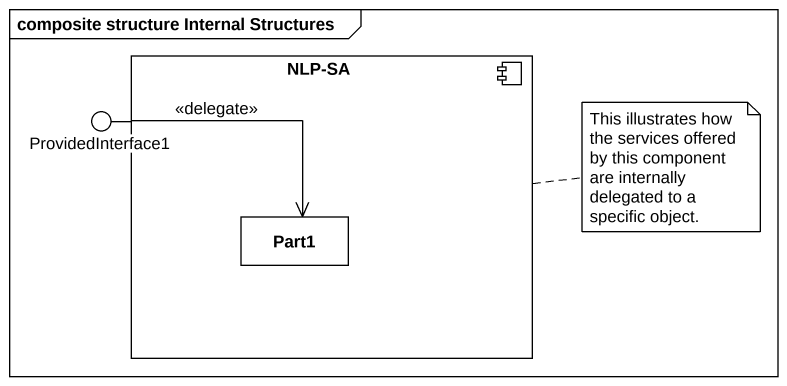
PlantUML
@startuml
mainframe composite structure Internal Structures
component "NLP-SA" as NLP_SA {
  rectangle Part1
}
() ProvidedInterface1
NLP_SA -left- ProvidedInterface1
ProvidedInterface1 --> Part1 : <<delegate>>
note right of NLP_SA : This illustrates how the services offered by this component are internally delegated to a specific object.
@enduml
